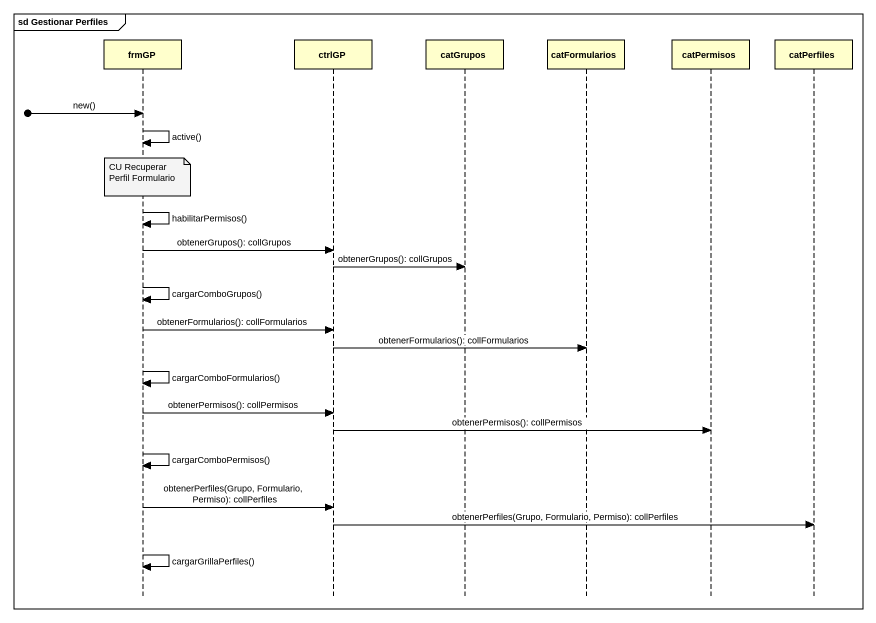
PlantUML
@startuml
mainframe sd Gestionar Perfiles
hide footbox
participant frmGP
participant ctrlGP
participant catGrupos
participant catFormularios
participant catPermisos
participant catPerfiles

[o-> frmGP : new()
frmGP -> frmGP : active()
note over frmGP
  CU Recuperar
  Perfil Formulario
end note
frmGP -> frmGP : habilitarPermisos()
frmGP -> ctrlGP : obtenerGrupos(): collGrupos
ctrlGP -> catGrupos : obtenerGrupos(): collGrupos
frmGP -> frmGP : cargarComboGrupos()
frmGP -> ctrlGP : obtenerFormularios(): collFormularios
ctrlGP -> catFormularios : obtenerFormularios(): collFormularios
frmGP -> frmGP : cargarComboFormularios()
frmGP -> ctrlGP : obtenerPermisos(): collPermisos
ctrlGP -> catPermisos : obtenerPermisos(): collPermisos
frmGP -> frmGP : cargarComboPermisos()
frmGP -> ctrlGP : obtenerPerfiles(Grupo, Formulario, Permiso): collPerfiles
ctrlGP -> catPerfiles : obtenerPerfiles(Grupo, Formulario, Permiso): collPerfiles
frmGP -> frmGP : cargarGrillaPerfiles()
@enduml
